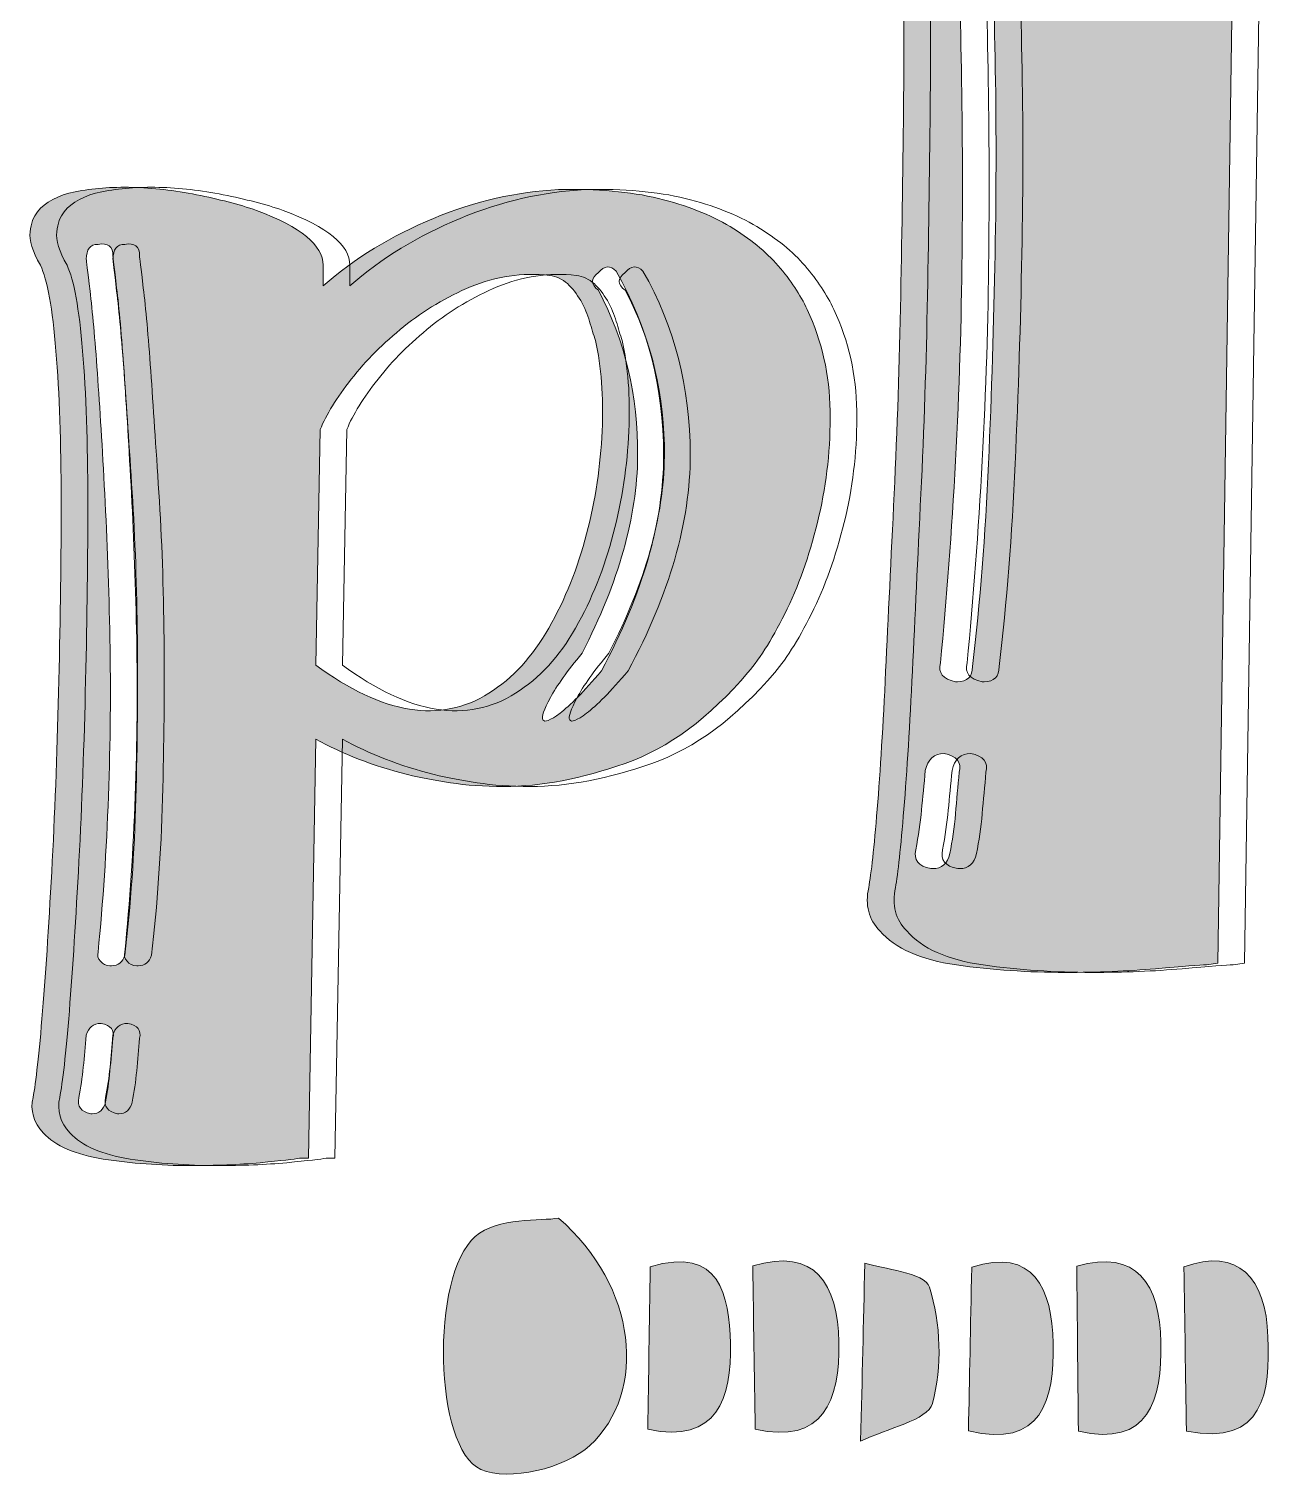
# Model space of a CAD drawing. Header units: inches. Extents: x 37 to 472, y -399 to -102.
# Drawn here: x 36.8 to 144.4, y -389.8 to -264 of the extents above; entities that cross this region are included whole.
import ezdxf

# ---------------------------------------------------------------- set-up
doc = ezdxf.new("R2010")
doc.units = ezdxf.units.IN
doc.header["$MEASUREMENT"] = 0
doc.layers.add('Layer 1', color=7, linetype='Continuous')

# ---------------------------------------------------------------- blocks, each defined once
blk = doc.blocks.new('block 3')
at = {"layer": 'Layer 1', "true_color": 0x024d84}
h = blk.add_hatch(color=156, dxfattribs=at)
h.dxf.hatch_style = 2
edge = h.paths.add_edge_path()
edge.add_spline(control_points=[(82.72, -366.98), (89.55, -372.91), (90.47, -382), (85.43, -386.69), (83.31, -388.65), (78.43, -389.84), (75.98, -388.75), (71.92, -386.95), (71.58, -372.03), (75.5, -368.57), (77.43, -366.86), (81.22, -367.26), (82.72, -366.98)], knot_values=[0, 0, 0, 0, 1, 1, 1, 2, 2, 2, 3, 3, 3, 4, 4, 4, 4], degree=3, periodic=1)
h = blk.add_hatch(color=156, dxfattribs=at)
h.dxf.hatch_style = 2
edge = h.paths.add_edge_path()
edge.add_spline(control_points=[(90.67, -371.19), (96.75, -369.39), (97.5, -373.67), (97.62, -377.84), (97.75, -382.55), (96.5, -386.55), (90.46, -385.28), (90.53, -380.7), (90.59, -376.28), (90.67, -371.19)], knot_values=[0, 0, 0, 0, 1, 1, 1, 2, 2, 2, 3, 3, 3, 3], degree=3, periodic=1)
h = blk.add_hatch(color=156, dxfattribs=at)
h.dxf.hatch_style = 2
edge = h.paths.add_edge_path()
edge.add_spline(control_points=[(99.77, -385.26), (99.69, -380.35), (99.63, -375.86), (99.56, -371.13), (104.97, -369.48), (106.93, -372.69), (107.03, -377.73), (107.12, -382.81), (105.65, -386.63), (99.77, -385.26)], knot_values=[0, 0, 0, 0, 1, 1, 1, 2, 2, 2, 3, 3, 3, 3], degree=3, periodic=1)
h = blk.add_hatch(color=156, dxfattribs=at)
h.dxf.hatch_style = 2
edge = h.paths.add_edge_path()
edge.add_spline(control_points=[(118.55, -371.22), (123.88, -369.5), (125.53, -373.08), (125.61, -377.85), (125.69, -382.7), (124.63, -386.99), (118.26, -385.41), (118.35, -380.92), (118.44, -376.52), (118.55, -371.22)], knot_values=[0, 0, 0, 0, 1, 1, 1, 2, 2, 2, 3, 3, 3, 3], degree=3, periodic=1)
h = blk.add_hatch(color=156, dxfattribs=at)
h.dxf.hatch_style = 2
edge = h.paths.add_edge_path()
edge.add_spline(control_points=[(127.79, -385.45), (127.74, -380.31), (127.7, -375.83), (127.65, -371.15), (132.85, -369.62), (134.86, -372.71), (134.95, -377.77), (135.04, -382.75), (133.91, -386.83), (127.79, -385.45)], knot_values=[0, 0, 0, 0, 1, 1, 1, 2, 2, 2, 3, 3, 3, 3], degree=3, periodic=1)
h = blk.add_hatch(color=156, dxfattribs=at)
h.dxf.hatch_style = 2
edge = h.paths.add_edge_path()
edge.add_spline(control_points=[(137.16, -385.43), (137.08, -380.41), (137.02, -376.07), (136.94, -371.21), (141.64, -369.48), (144.05, -372.16), (144.23, -377.27), (144.4, -382.01), (143.94, -386.77), (137.16, -385.43)], knot_values=[0, 0, 0, 0, 1, 1, 1, 2, 2, 2, 3, 3, 3, 3], degree=3, periodic=1)
h = blk.add_hatch(color=156, dxfattribs=at)
h.dxf.hatch_style = 2
edge = h.paths.add_edge_path()
edge.add_spline(control_points=[(108.91, -386.32), (109.05, -380.6), (109.15, -376.33), (109.28, -370.89), (110.79, -371.39), (114.46, -371.66), (114.88, -372.97), (115.88, -376.09), (115.99, -379.88), (115.13, -383.03), (114.73, -384.52), (111.25, -385.17), (108.91, -386.32)], knot_values=[0, 0, 0, 0, 1, 1, 1, 2, 2, 2, 3, 3, 3, 4, 4, 4, 4], degree=3, periodic=1)
at = {"layer": 'Layer 1', "lineweight": 0}
for points, knots in [([(82.72, -366.98), (89.55, -372.91), (90.47, -382), (85.43, -386.69), (83.31, -388.65), (78.43, -389.84), (75.98, -388.75), (71.92, -386.95), (71.58, -372.03), (75.5, -368.57), (77.43, -366.86), (81.22, -367.26), (82.72, -366.98)], [0, 0, 0, 0, 1, 1, 1, 2, 2, 2, 3, 3, 3, 4, 4, 4, 4]), ([(90.67, -371.19), (96.75, -369.39), (97.5, -373.67), (97.62, -377.84), (97.75, -382.55), (96.5, -386.55), (90.46, -385.28), (90.53, -380.7), (90.59, -376.28), (90.67, -371.19)], [0, 0, 0, 0, 1, 1, 1, 2, 2, 2, 3, 3, 3, 3]), ([(99.77, -385.26), (99.69, -380.35), (99.63, -375.86), (99.56, -371.13), (104.97, -369.48), (106.93, -372.69), (107.03, -377.73), (107.12, -382.81), (105.65, -386.63), (99.77, -385.26)], [0, 0, 0, 0, 1, 1, 1, 2, 2, 2, 3, 3, 3, 3]), ([(118.55, -371.22), (123.88, -369.5), (125.53, -373.08), (125.61, -377.85), (125.69, -382.7), (124.63, -386.99), (118.26, -385.41), (118.35, -380.92), (118.44, -376.52), (118.55, -371.22)], [0, 0, 0, 0, 1, 1, 1, 2, 2, 2, 3, 3, 3, 3]), ([(127.79, -385.45), (127.74, -380.31), (127.7, -375.83), (127.65, -371.15), (132.85, -369.62), (134.86, -372.71), (134.95, -377.77), (135.04, -382.75), (133.91, -386.83), (127.79, -385.45)], [0, 0, 0, 0, 1, 1, 1, 2, 2, 2, 3, 3, 3, 3]), ([(137.16, -385.43), (137.08, -380.41), (137.02, -376.07), (136.94, -371.21), (141.64, -369.48), (144.05, -372.16), (144.23, -377.27), (144.4, -382.01), (143.94, -386.77), (137.16, -385.43)], [0, 0, 0, 0, 1, 1, 1, 2, 2, 2, 3, 3, 3, 3]), ([(108.91, -386.32), (109.05, -380.6), (109.15, -376.33), (109.28, -370.89), (110.79, -371.39), (114.46, -371.66), (114.88, -372.97), (115.88, -376.09), (115.99, -379.88), (115.13, -383.03), (114.73, -384.52), (111.25, -385.17), (108.91, -386.32)], [0, 0, 0, 0, 1, 1, 1, 2, 2, 2, 3, 3, 3, 4, 4, 4, 4])]:
    blk.add_open_spline(points, degree=3, knots=knots, dxfattribs=at)
blk = doc.blocks.new('block 5')
at = {"layer": 'Layer 1', "lineweight": 0}
for points, knots in [([(112.91, -342.1), (111.93, -341.11), (111.6, -339.86), (111.93, -338.33), (112.14, -337.14), (112.39, -334.87), (112.66, -331.54), (112.93, -328.22), (113.18, -324.24), (113.4, -319.6), (113.62, -314.97), (113.86, -309.84), (114.14, -304.23), (114.41, -298.61), (114.6, -292.88), (114.71, -287.05), (114.82, -281.22), (114.9, -275.49), (114.95, -269.87), (115.01, -264.26), (114.98, -259.13), (114.87, -254.5), (114.76, -249.86), (114.52, -245.88), (114.14, -242.55), (113.75, -239.23), (113.29, -236.97), (112.75, -235.76), (111.87, -234.24), (111.49, -232.98), (111.6, -232), (111.71, -231.02), (111.98, -230.26), (112.42, -229.71), (113.29, -228.62), (114.71, -227.89), (116.67, -227.5), (118.63, -227.12), (120.81, -226.99), (123.21, -227.09), (125.61, -227.2), (128.04, -227.5), (130.49, -227.99), (132.95, -228.48), (135.16, -229.11), (137.12, -229.88), (141.59, -231.51), (143.83, -233.47), (143.83, -235.76), (143.83, -235.76), (142.19, -344.88), (142.19, -344.88), (142.19, -344.88), (141.21, -345.04), (141.21, -345.04), (140.66, -345.04), (139.19, -345.15), (136.79, -345.37), (134.39, -345.59), (131.78, -345.69), (128.94, -345.69), (125.78, -345.69), (122.64, -345.48), (119.53, -345.04), (116.43, -344.6), (114.22, -343.62), (112.91, -342.1)], [0, 0, 0, 0, 1, 1, 1, 2, 2, 2, 3, 3, 3, 4, 4, 4, 5, 5, 5, 6, 6, 6, 7, 7, 7, 8, 8, 8, 9, 9, 9, 10, 10, 10, 11, 11, 11, 12, 12, 12, 13, 13, 13, 14, 14, 14, 15, 15, 15, 16, 16, 16, 17, 17, 17, 18, 18, 18, 19, 19, 19, 20, 20, 20, 21, 21, 21, 22, 22, 22, 22]), ([(119.62, -320.5), (120.49, -320.5), (120.92, -320.07), (120.92, -319.19), (121.58, -313.63), (122.04, -307.77), (122.31, -301.61), (122.59, -295.45), (122.78, -289.4), (122.89, -283.45), (123, -277.51), (123, -271.84), (122.89, -266.44), (122.78, -261.04), (122.67, -256.29), (122.56, -252.2), (122.45, -248.11), (122.34, -244.84), (122.23, -242.39), (122.12, -239.94), (122.07, -238.66), (122.07, -238.55), (122.07, -237.67), (121.52, -237.24), (120.43, -237.24), (119.56, -237.24), (119.13, -237.73), (119.13, -238.71), (119.13, -238.82), (119.18, -240.1), (119.29, -242.55), (119.4, -245.01), (119.51, -248.25), (119.62, -252.29), (119.72, -256.32), (119.83, -261.04), (119.94, -266.44), (120.05, -271.84), (120.08, -277.48), (120.02, -283.37), (119.97, -289.26), (119.78, -295.26), (119.45, -301.36), (119.13, -307.47), (118.69, -313.31), (118.14, -318.87), (117.92, -319.74), (118.36, -320.29), (119.45, -320.5), (119.45, -320.5), (119.62, -320.5), (119.62, -320.5)], [0, 0, 0, 0, 1, 1, 1, 2, 2, 2, 3, 3, 3, 4, 4, 4, 5, 5, 5, 6, 6, 6, 7, 7, 7, 8, 8, 8, 9, 9, 9, 10, 10, 10, 11, 11, 11, 12, 12, 12, 13, 13, 13, 14, 14, 14, 15, 15, 15, 16, 16, 16, 17, 17, 17, 17]), ([(53.08, -362.43), (50.51, -362.43), (48.01, -362.24), (45.57, -361.86), (43.13, -361.47), (41.4, -360.72), (40.37, -359.61), (39.51, -358.67), (39.22, -357.64), (39.47, -356.53), (39.73, -355.25), (40.01, -352.74), (40.31, -349.02), (40.6, -345.3), (40.88, -340.98), (41.14, -336.06), (41.4, -331.14), (41.59, -325.92), (41.72, -320.4), (41.85, -314.88), (41.91, -309.67), (41.91, -304.75), (41.91, -299.83), (41.76, -295.53), (41.46, -291.85), (41.16, -288.17), (40.71, -285.69), (40.11, -284.41), (39.43, -283.21), (39.13, -282.25), (39.22, -281.52), (39.3, -280.79), (39.51, -280.21), (39.86, -279.79), (40.54, -278.93), (41.63, -278.35), (43.13, -278.05), (44.63, -277.75), (46.27, -277.63), (48.07, -277.67), (49.87, -277.71), (51.73, -277.92), (53.65, -278.31), (55.58, -278.69), (57.31, -279.14), (58.85, -279.66), (62.7, -281.11), (64.63, -282.69), (64.63, -284.41), (64.63, -284.41), (64.63, -286.2), (64.63, -286.2), (67.36, -283.81), (70.55, -281.86), (74.19, -280.36), (77.82, -278.87), (81.44, -278.03), (85.03, -277.86), (88.37, -277.78), (91.26, -278.03), (93.7, -278.63), (96.13, -279.23), (98.21, -280.04), (99.92, -281.07), (101.63, -282.09), (103.02, -283.23), (104.09, -284.47), (105.16, -285.71), (105.99, -286.97), (106.59, -288.25), (107.88, -290.99), (108.54, -293.92), (108.58, -297.05), (108.62, -300.17), (108.3, -303.21), (107.62, -306.16), (106.93, -309.11), (106.01, -311.78), (104.86, -314.18), (103.71, -316.58), (102.57, -318.41), (101.46, -319.7), (98.12, -323.63), (94.57, -326.26), (90.81, -327.59), (87.04, -328.92), (83.53, -329.58), (80.28, -329.58), (78.57, -329.58), (77.03, -329.47), (75.66, -329.26), (74.29, -329.05), (73.05, -328.81), (71.94, -328.55), (68.95, -327.78), (66.3, -326.76), (63.98, -325.47), (63.98, -325.47), (63.34, -361.79), (63.34, -361.79), (63.34, -361.79), (62.57, -361.79), (62.57, -361.79), (62.14, -361.88), (61.01, -362), (59.17, -362.18), (57.33, -362.35), (55.3, -362.43), (53.08, -362.43)], [0, 0, 0, 0, 1, 1, 1, 2, 2, 2, 3, 3, 3, 4, 4, 4, 5, 5, 5, 6, 6, 6, 7, 7, 7, 8, 8, 8, 9, 9, 9, 10, 10, 10, 11, 11, 11, 12, 12, 12, 13, 13, 13, 14, 14, 14, 15, 15, 15, 16, 16, 16, 17, 17, 17, 18, 18, 18, 19, 19, 19, 20, 20, 20, 21, 21, 21, 22, 22, 22, 23, 23, 23, 24, 24, 24, 25, 25, 25, 26, 26, 26, 27, 27, 27, 28, 28, 28, 29, 29, 29, 30, 30, 30, 31, 31, 31, 32, 32, 32, 33, 33, 33, 34, 34, 34, 35, 35, 35, 36, 36, 36, 36]), ([(46.27, -345.11), (46.87, -345.11), (47.26, -344.81), (47.43, -344.21), (47.94, -339.85), (48.26, -335.31), (48.39, -330.61), (48.52, -325.9), (48.56, -321.3), (48.52, -316.81), (48.48, -312.32), (48.33, -308.08), (48.07, -304.1), (47.81, -300.13), (47.58, -296.62), (47.37, -293.58), (47.15, -290.54), (46.94, -288.15), (46.72, -286.39), (46.51, -284.64), (46.4, -283.72), (46.4, -283.63), (46.4, -282.78), (45.97, -282.44), (45.12, -282.61), (44.43, -282.61), (44.09, -283.04), (44.09, -283.89), (44.09, -283.98), (44.2, -284.9), (44.41, -286.65), (44.63, -288.41), (44.84, -290.78), (45.06, -293.77), (45.27, -296.77), (45.48, -300.25), (45.7, -304.23), (45.91, -308.21), (46.06, -312.4), (46.15, -316.81), (46.23, -321.22), (46.19, -325.75), (46.02, -330.41), (45.85, -335.08), (45.55, -339.59), (45.12, -343.95), (45.03, -344.21), (45.1, -344.47), (45.31, -344.72), (45.52, -344.98), (45.8, -345.11), (46.15, -345.11), (46.15, -345.11), (46.27, -345.11), (46.27, -345.11)], [0, 0, 0, 0, 1, 1, 1, 2, 2, 2, 3, 3, 3, 4, 4, 4, 5, 5, 5, 6, 6, 6, 7, 7, 7, 8, 8, 8, 9, 9, 9, 10, 10, 10, 11, 11, 11, 12, 12, 12, 13, 13, 13, 14, 14, 14, 15, 15, 15, 16, 16, 16, 17, 17, 17, 18, 18, 18, 18]), ([(87.09, -318.03), (85.8, -319.57), (84.88, -320.85), (84.33, -321.88), (83.77, -322.91), (83.56, -323.55), (83.69, -323.8), (83.81, -324.06), (84.3, -323.87), (85.16, -323.23), (86.01, -322.59), (87.21, -321.37), (88.75, -319.57), (92.35, -312.9), (94.14, -306.65), (94.14, -300.83), (94.14, -295.01), (92.77, -289.71), (90.04, -284.92), (89.52, -284.41), (89.01, -284.45), (88.5, -285.05), (87.81, -285.56), (87.81, -286.07), (88.5, -286.59), (90.81, -290.95), (91.94, -295.74), (91.9, -300.96), (91.85, -306.18), (90.25, -311.87), (87.09, -318.03)], [0, 0, 0, 0, 1, 1, 1, 2, 2, 2, 3, 3, 3, 4, 4, 4, 5, 5, 5, 6, 6, 6, 7, 7, 7, 8, 8, 8, 9, 9, 9, 10, 10, 10, 10]), ([(79, -321.49), (81.05, -320.21), (82.79, -318.33), (84.2, -315.85), (85.61, -313.37), (86.7, -310.65), (87.47, -307.7), (88.24, -304.75), (88.69, -301.77), (88.82, -298.78), (88.95, -295.78), (88.75, -293.18), (88.24, -290.95), (88.07, -290.44), (87.9, -289.88), (87.73, -289.28), (87.55, -288.68), (87.3, -288.09), (86.96, -287.48), (86.61, -286.89), (86.23, -286.39), (85.8, -286.01), (85.37, -285.62), (84.86, -285.39), (84.26, -285.3), (81.87, -285.05), (79.6, -285.37), (77.46, -286.27), (75.32, -287.16), (73.37, -288.32), (71.62, -289.73), (69.87, -291.14), (68.35, -292.66), (67.07, -294.29), (65.78, -295.91), (64.88, -297.37), (64.37, -298.65), (64.37, -298.65), (63.98, -319.06), (63.98, -319.06), (69.8, -323.34), (74.81, -324.15), (79, -321.49)], [0, 0, 0, 0, 1, 1, 1, 2, 2, 2, 3, 3, 3, 4, 4, 4, 5, 5, 5, 6, 6, 6, 7, 7, 7, 8, 8, 8, 9, 9, 9, 10, 10, 10, 11, 11, 11, 12, 12, 12, 13, 13, 13, 14, 14, 14, 14]), ([(117.49, -336.7), (118.25, -336.7), (118.74, -336.26), (118.96, -335.39), (119.18, -334.3), (119.34, -333.15), (119.45, -331.95), (119.56, -330.75), (119.67, -329.56), (119.78, -328.35), (120, -327.48), (119.56, -326.94), (118.47, -326.72), (117.6, -326.72), (117.05, -327.21), (116.84, -328.19), (116.72, -329.39), (116.61, -330.54), (116.51, -331.63), (116.4, -332.72), (116.23, -333.86), (116.02, -335.06), (115.8, -335.94), (116.23, -336.48), (117.33, -336.7), (117.33, -336.7), (117.49, -336.7), (117.49, -336.7)], [0, 0, 0, 0, 1, 1, 1, 2, 2, 2, 3, 3, 3, 4, 4, 4, 5, 5, 5, 6, 6, 6, 7, 7, 7, 8, 8, 8, 9, 9, 9, 9]), ([(44.61, -357.94), (45.2, -357.94), (45.59, -357.6), (45.76, -356.92), (45.93, -356.06), (46.06, -355.16), (46.15, -354.22), (46.23, -353.28), (46.32, -352.34), (46.4, -351.4), (46.57, -350.71), (46.23, -350.28), (45.38, -350.11), (44.69, -350.11), (44.26, -350.45), (44.09, -351.14), (44.01, -352.08), (43.92, -353), (43.84, -353.9), (43.75, -354.8), (43.62, -355.67), (43.45, -356.53), (43.28, -357.3), (43.62, -357.77), (44.48, -357.94), (44.48, -357.94), (44.61, -357.94), (44.61, -357.94)], [0, 0, 0, 0, 1, 1, 1, 2, 2, 2, 3, 3, 3, 4, 4, 4, 5, 5, 5, 6, 6, 6, 7, 7, 7, 8, 8, 8, 9, 9, 9, 9])]:
    blk.add_open_spline(points, degree=3, knots=knots, dxfattribs=at)
blk = doc.blocks.new('block 6')
at = {"layer": 'Layer 1', "true_color": 0xffffff}
h = blk.add_hatch(color=7, dxfattribs=at)
h.dxf.hatch_style = 2
edge = h.paths.add_edge_path()
edge.add_spline(control_points=[(110.59, -342.1), (109.61, -341.11), (109.29, -339.86), (109.61, -338.33), (109.83, -337.14), (110.08, -334.87), (110.35, -331.54), (110.62, -328.22), (110.86, -324.24), (111.08, -319.6), (111.3, -314.97), (111.55, -309.84), (111.82, -304.23), (112.09, -298.61), (112.28, -292.88), (112.39, -287.05), (112.5, -281.22), (112.58, -275.49), (112.64, -269.87), (112.69, -264.26), (112.66, -259.13), (112.56, -254.5), (112.45, -249.86), (112.2, -245.88), (111.82, -242.55), (111.44, -239.23), (110.97, -236.97), (110.43, -235.76), (109.56, -234.24), (109.18, -232.98), (109.29, -232), (109.39, -231.02), (109.67, -230.26), (110.1, -229.71), (110.97, -228.62), (112.39, -227.89), (114.36, -227.5), (116.32, -227.12), (118.5, -226.99), (120.9, -227.09), (123.3, -227.2), (125.73, -227.5), (128.18, -227.99), (130.63, -228.48), (132.84, -229.11), (134.8, -229.88), (139.27, -231.51), (141.51, -233.47), (141.51, -235.76), (141.51, -235.76), (139.88, -344.88), (139.88, -344.88), (139.88, -344.88), (138.89, -345.04), (138.89, -345.04), (138.35, -345.04), (136.87, -345.15), (134.48, -345.37), (132.08, -345.59), (129.46, -345.69), (126.62, -345.69), (123.46, -345.69), (120.33, -345.48), (117.22, -345.04), (114.11, -344.6), (111.9, -343.62), (110.59, -342.1)], knot_values=[0, 0, 0, 0, 1, 1, 1, 2, 2, 2, 3, 3, 3, 4, 4, 4, 5, 5, 5, 6, 6, 6, 7, 7, 7, 8, 8, 8, 9, 9, 9, 10, 10, 10, 11, 11, 11, 12, 12, 12, 13, 13, 13, 14, 14, 14, 15, 15, 15, 16, 16, 16, 17, 17, 17, 18, 18, 18, 19, 19, 19, 20, 20, 20, 21, 21, 21, 22, 22, 22, 22], degree=3, periodic=1)
edge = h.paths.add_edge_path()
edge.add_spline(control_points=[(115.17, -336.7), (115.94, -336.7), (116.43, -336.26), (116.65, -335.39), (116.86, -334.3), (117.03, -333.15), (117.14, -331.95), (117.24, -330.75), (117.35, -329.56), (117.46, -328.35), (117.68, -327.48), (117.24, -326.94), (116.16, -326.72), (115.28, -326.72), (114.74, -327.21), (114.52, -328.19), (114.41, -329.39), (114.3, -330.54), (114.19, -331.63), (114.08, -332.72), (113.92, -333.86), (113.7, -335.06), (113.48, -335.94), (113.92, -336.48), (115.01, -336.7), (115.01, -336.7), (115.17, -336.7), (115.17, -336.7)], knot_values=[0, 0, 0, 0, 1, 1, 1, 2, 2, 2, 3, 3, 3, 4, 4, 4, 5, 5, 5, 6, 6, 6, 7, 7, 7, 8, 8, 8, 9, 9, 9, 9], degree=3, periodic=1)
edge = h.paths.add_edge_path()
edge.add_spline(control_points=[(117.3, -320.5), (118.17, -320.5), (118.61, -320.07), (118.61, -319.19), (119.26, -313.63), (119.73, -307.77), (120, -301.61), (120.27, -295.45), (120.46, -289.4), (120.57, -283.45), (120.68, -277.51), (120.68, -271.84), (120.57, -266.44), (120.46, -261.04), (120.35, -256.29), (120.24, -252.2), (120.14, -248.11), (120.03, -244.84), (119.92, -242.39), (119.81, -239.94), (119.75, -238.66), (119.75, -238.55), (119.75, -237.67), (119.21, -237.24), (118.12, -237.24), (117.24, -237.24), (116.81, -237.73), (116.81, -238.71), (116.81, -238.82), (116.86, -240.1), (116.97, -242.55), (117.08, -245.01), (117.19, -248.25), (117.3, -252.29), (117.41, -256.32), (117.52, -261.04), (117.63, -266.44), (117.74, -271.84), (117.76, -277.48), (117.71, -283.37), (117.65, -289.26), (117.46, -295.26), (117.14, -301.36), (116.81, -307.47), (116.37, -313.31), (115.83, -318.87), (115.61, -319.74), (116.05, -320.29), (117.14, -320.5), (117.14, -320.5), (117.3, -320.5), (117.3, -320.5)], knot_values=[0, 0, 0, 0, 1, 1, 1, 2, 2, 2, 3, 3, 3, 4, 4, 4, 5, 5, 5, 6, 6, 6, 7, 7, 7, 8, 8, 8, 9, 9, 9, 10, 10, 10, 11, 11, 11, 12, 12, 12, 13, 13, 13, 14, 14, 14, 15, 15, 15, 16, 16, 16, 17, 17, 17, 17], degree=3, periodic=1)
h = blk.add_hatch(color=7, dxfattribs=at)
h.dxf.hatch_style = 2
edge = h.paths.add_edge_path()
edge.add_spline(control_points=[(50.76, -362.43), (48.19, -362.43), (45.69, -362.24), (43.25, -361.86), (40.82, -361.47), (39.08, -360.72), (38.06, -359.61), (37.2, -358.67), (36.9, -357.64), (37.16, -356.53), (37.41, -355.25), (37.69, -352.74), (37.99, -349.02), (38.29, -345.3), (38.57, -340.98), (38.83, -336.06), (39.08, -331.14), (39.27, -325.92), (39.4, -320.4), (39.53, -314.88), (39.6, -309.67), (39.6, -304.75), (39.6, -299.83), (39.45, -295.53), (39.15, -291.85), (38.85, -288.17), (38.4, -285.69), (37.8, -284.41), (37.11, -283.21), (36.81, -282.25), (36.9, -281.52), (36.99, -280.79), (37.2, -280.21), (37.54, -279.79), (38.23, -278.93), (39.32, -278.35), (40.82, -278.05), (42.31, -277.75), (43.96, -277.63), (45.76, -277.67), (47.55, -277.71), (49.41, -277.92), (51.34, -278.31), (53.26, -278.69), (55, -279.14), (56.54, -279.66), (60.39, -281.11), (62.31, -282.69), (62.31, -284.41), (62.31, -284.41), (62.31, -286.2), (62.31, -286.2), (65.05, -283.81), (68.24, -281.86), (71.87, -280.36), (75.51, -278.87), (79.12, -278.03), (82.72, -277.86), (86.05, -277.78), (88.94, -278.03), (91.38, -278.63), (93.82, -279.23), (95.89, -280.04), (97.6, -281.07), (99.31, -282.09), (100.7, -283.23), (101.77, -284.47), (102.84, -285.71), (103.68, -286.97), (104.28, -288.25), (105.56, -290.99), (106.22, -293.92), (106.27, -297.05), (106.31, -300.17), (105.99, -303.21), (105.3, -306.16), (104.62, -309.11), (103.7, -311.78), (102.55, -314.18), (101.39, -316.58), (100.26, -318.41), (99.14, -319.7), (95.81, -323.63), (92.26, -326.26), (88.49, -327.59), (84.73, -328.92), (81.22, -329.58), (77.97, -329.58), (76.26, -329.58), (74.72, -329.47), (73.35, -329.26), (71.98, -329.05), (70.74, -328.81), (69.63, -328.55), (66.63, -327.78), (63.98, -326.76), (61.67, -325.47), (61.67, -325.47), (61.03, -361.79), (61.03, -361.79), (61.03, -361.79), (60.26, -361.79), (60.26, -361.79), (59.83, -361.88), (58.7, -362), (56.86, -362.18), (55.02, -362.35), (52.98, -362.43), (50.76, -362.43)], knot_values=[0, 0, 0, 0, 1, 1, 1, 2, 2, 2, 3, 3, 3, 4, 4, 4, 5, 5, 5, 6, 6, 6, 7, 7, 7, 8, 8, 8, 9, 9, 9, 10, 10, 10, 11, 11, 11, 12, 12, 12, 13, 13, 13, 14, 14, 14, 15, 15, 15, 16, 16, 16, 17, 17, 17, 18, 18, 18, 19, 19, 19, 20, 20, 20, 21, 21, 21, 22, 22, 22, 23, 23, 23, 24, 24, 24, 25, 25, 25, 26, 26, 26, 27, 27, 27, 28, 28, 28, 29, 29, 29, 30, 30, 30, 31, 31, 31, 32, 32, 32, 33, 33, 33, 34, 34, 34, 35, 35, 35, 36, 36, 36, 36], degree=3, periodic=1)
edge = h.paths.add_edge_path()
edge.add_spline(control_points=[(42.29, -357.94), (42.89, -357.94), (43.27, -357.6), (43.45, -356.92), (43.62, -356.06), (43.74, -355.16), (43.83, -354.22), (43.91, -353.28), (44, -352.34), (44.09, -351.4), (44.26, -350.71), (43.91, -350.28), (43.06, -350.11), (42.38, -350.11), (41.95, -350.45), (41.78, -351.14), (41.69, -352.08), (41.61, -353), (41.52, -353.9), (41.43, -354.8), (41.31, -355.67), (41.14, -356.53), (40.96, -357.3), (41.31, -357.77), (42.16, -357.94), (42.16, -357.94), (42.29, -357.94), (42.29, -357.94)], knot_values=[0, 0, 0, 0, 1, 1, 1, 2, 2, 2, 3, 3, 3, 4, 4, 4, 5, 5, 5, 6, 6, 6, 7, 7, 7, 8, 8, 8, 9, 9, 9, 9], degree=3, periodic=1)
edge = h.paths.add_edge_path()
edge.add_spline(control_points=[(43.96, -345.11), (44.56, -345.11), (44.94, -344.81), (45.11, -344.21), (45.63, -339.85), (45.95, -335.31), (46.08, -330.61), (46.21, -325.9), (46.25, -321.3), (46.21, -316.81), (46.16, -312.32), (46.01, -308.08), (45.76, -304.1), (45.5, -300.13), (45.26, -296.62), (45.05, -293.58), (44.84, -290.54), (44.62, -288.15), (44.41, -286.39), (44.19, -284.64), (44.09, -283.72), (44.09, -283.63), (44.09, -282.78), (43.66, -282.44), (42.8, -282.61), (42.12, -282.61), (41.78, -283.04), (41.78, -283.89), (41.78, -283.98), (41.88, -284.9), (42.1, -286.65), (42.31, -288.41), (42.53, -290.78), (42.74, -293.77), (42.95, -296.77), (43.17, -300.25), (43.38, -304.23), (43.59, -308.21), (43.74, -312.4), (43.83, -316.81), (43.91, -321.22), (43.87, -325.75), (43.7, -330.41), (43.53, -335.08), (43.23, -339.59), (42.8, -343.95), (42.72, -344.21), (42.78, -344.47), (43, -344.72), (43.21, -344.98), (43.49, -345.11), (43.83, -345.11), (43.83, -345.11), (43.96, -345.11), (43.96, -345.11)], knot_values=[0, 0, 0, 0, 1, 1, 1, 2, 2, 2, 3, 3, 3, 4, 4, 4, 5, 5, 5, 6, 6, 6, 7, 7, 7, 8, 8, 8, 9, 9, 9, 10, 10, 10, 11, 11, 11, 12, 12, 12, 13, 13, 13, 14, 14, 14, 15, 15, 15, 16, 16, 16, 17, 17, 17, 18, 18, 18, 18], degree=3, periodic=1)
edge = h.paths.add_edge_path()
edge.add_spline(control_points=[(76.69, -321.49), (78.74, -320.21), (80.47, -318.33), (81.88, -315.85), (83.29, -313.37), (84.38, -310.65), (85.16, -307.7), (85.93, -304.75), (86.37, -301.77), (86.5, -298.78), (86.63, -295.78), (86.44, -293.18), (85.93, -290.95), (85.75, -290.44), (85.58, -289.88), (85.41, -289.28), (85.24, -288.68), (84.98, -288.09), (84.64, -287.48), (84.3, -286.89), (83.91, -286.39), (83.49, -286.01), (83.06, -285.62), (82.54, -285.39), (81.95, -285.3), (79.55, -285.05), (77.28, -285.37), (75.14, -286.27), (73.01, -287.16), (71.06, -288.32), (69.31, -289.73), (67.55, -291.14), (66.03, -292.66), (64.75, -294.29), (63.47, -295.91), (62.57, -297.37), (62.06, -298.65), (62.06, -298.65), (61.67, -319.06), (61.67, -319.06), (67.49, -323.34), (72.49, -324.15), (76.69, -321.49)], knot_values=[0, 0, 0, 0, 1, 1, 1, 2, 2, 2, 3, 3, 3, 4, 4, 4, 5, 5, 5, 6, 6, 6, 7, 7, 7, 8, 8, 8, 9, 9, 9, 10, 10, 10, 11, 11, 11, 12, 12, 12, 13, 13, 13, 14, 14, 14, 14], degree=3, periodic=1)
edge = h.paths.add_edge_path()
edge.add_spline(control_points=[(84.77, -318.03), (83.49, -319.57), (82.57, -320.85), (82.01, -321.88), (81.45, -322.91), (81.24, -323.55), (81.37, -323.8), (81.5, -324.06), (81.99, -323.87), (82.85, -323.23), (83.7, -322.59), (84.9, -321.37), (86.44, -319.57), (90.03, -312.9), (91.83, -306.65), (91.83, -300.83), (91.83, -295.01), (90.46, -289.71), (87.72, -284.92), (87.21, -284.41), (86.7, -284.45), (86.18, -285.05), (85.5, -285.56), (85.5, -286.07), (86.18, -286.59), (88.49, -290.95), (89.63, -295.74), (89.58, -300.96), (89.54, -306.18), (87.93, -311.87), (84.77, -318.03)], knot_values=[0, 0, 0, 0, 1, 1, 1, 2, 2, 2, 3, 3, 3, 4, 4, 4, 5, 5, 5, 6, 6, 6, 7, 7, 7, 8, 8, 8, 9, 9, 9, 10, 10, 10, 10], degree=3, periodic=1)
at = {"layer": 'Layer 1', "lineweight": 0}
for points, knots in [([(110.59, -342.1), (109.61, -341.11), (109.29, -339.86), (109.61, -338.33), (109.83, -337.14), (110.08, -334.87), (110.35, -331.54), (110.62, -328.22), (110.86, -324.24), (111.08, -319.6), (111.3, -314.97), (111.55, -309.84), (111.82, -304.23), (112.09, -298.61), (112.28, -292.88), (112.39, -287.05), (112.5, -281.22), (112.58, -275.49), (112.64, -269.87), (112.69, -264.26), (112.66, -259.13), (112.56, -254.5), (112.45, -249.86), (112.2, -245.88), (111.82, -242.55), (111.44, -239.23), (110.97, -236.97), (110.43, -235.76), (109.56, -234.24), (109.18, -232.98), (109.29, -232), (109.39, -231.02), (109.67, -230.26), (110.1, -229.71), (110.97, -228.62), (112.39, -227.89), (114.36, -227.5), (116.32, -227.12), (118.5, -226.99), (120.9, -227.09), (123.3, -227.2), (125.73, -227.5), (128.18, -227.99), (130.63, -228.48), (132.84, -229.11), (134.8, -229.88), (139.27, -231.51), (141.51, -233.47), (141.51, -235.76), (141.51, -235.76), (139.88, -344.88), (139.88, -344.88), (139.88, -344.88), (138.89, -345.04), (138.89, -345.04), (138.35, -345.04), (136.87, -345.15), (134.48, -345.37), (132.08, -345.59), (129.46, -345.69), (126.62, -345.69), (123.46, -345.69), (120.33, -345.48), (117.22, -345.04), (114.11, -344.6), (111.9, -343.62), (110.59, -342.1)], [0, 0, 0, 0, 1, 1, 1, 2, 2, 2, 3, 3, 3, 4, 4, 4, 5, 5, 5, 6, 6, 6, 7, 7, 7, 8, 8, 8, 9, 9, 9, 10, 10, 10, 11, 11, 11, 12, 12, 12, 13, 13, 13, 14, 14, 14, 15, 15, 15, 16, 16, 16, 17, 17, 17, 18, 18, 18, 19, 19, 19, 20, 20, 20, 21, 21, 21, 22, 22, 22, 22]), ([(117.3, -320.5), (118.17, -320.5), (118.61, -320.07), (118.61, -319.19), (119.26, -313.63), (119.73, -307.77), (120, -301.61), (120.27, -295.45), (120.46, -289.4), (120.57, -283.45), (120.68, -277.51), (120.68, -271.84), (120.57, -266.44), (120.46, -261.04), (120.35, -256.29), (120.24, -252.2), (120.14, -248.11), (120.03, -244.84), (119.92, -242.39), (119.81, -239.94), (119.75, -238.66), (119.75, -238.55), (119.75, -237.67), (119.21, -237.24), (118.12, -237.24), (117.24, -237.24), (116.81, -237.73), (116.81, -238.71), (116.81, -238.82), (116.86, -240.1), (116.97, -242.55), (117.08, -245.01), (117.19, -248.25), (117.3, -252.29), (117.41, -256.32), (117.52, -261.04), (117.63, -266.44), (117.74, -271.84), (117.76, -277.48), (117.71, -283.37), (117.65, -289.26), (117.46, -295.26), (117.14, -301.36), (116.81, -307.47), (116.37, -313.31), (115.83, -318.87), (115.61, -319.74), (116.05, -320.29), (117.14, -320.5), (117.14, -320.5), (117.3, -320.5), (117.3, -320.5)], [0, 0, 0, 0, 1, 1, 1, 2, 2, 2, 3, 3, 3, 4, 4, 4, 5, 5, 5, 6, 6, 6, 7, 7, 7, 8, 8, 8, 9, 9, 9, 10, 10, 10, 11, 11, 11, 12, 12, 12, 13, 13, 13, 14, 14, 14, 15, 15, 15, 16, 16, 16, 17, 17, 17, 17]), ([(50.76, -362.43), (48.19, -362.43), (45.69, -362.24), (43.25, -361.86), (40.82, -361.47), (39.08, -360.72), (38.06, -359.61), (37.2, -358.67), (36.9, -357.64), (37.16, -356.53), (37.41, -355.25), (37.69, -352.74), (37.99, -349.02), (38.29, -345.3), (38.57, -340.98), (38.83, -336.06), (39.08, -331.14), (39.27, -325.92), (39.4, -320.4), (39.53, -314.88), (39.6, -309.67), (39.6, -304.75), (39.6, -299.83), (39.45, -295.53), (39.15, -291.85), (38.85, -288.17), (38.4, -285.69), (37.8, -284.41), (37.11, -283.21), (36.81, -282.25), (36.9, -281.52), (36.99, -280.79), (37.2, -280.21), (37.54, -279.79), (38.23, -278.93), (39.32, -278.35), (40.82, -278.05), (42.31, -277.75), (43.96, -277.63), (45.76, -277.67), (47.55, -277.71), (49.41, -277.92), (51.34, -278.31), (53.26, -278.69), (55, -279.14), (56.54, -279.66), (60.39, -281.11), (62.31, -282.69), (62.31, -284.41), (62.31, -284.41), (62.31, -286.2), (62.31, -286.2), (65.05, -283.81), (68.24, -281.86), (71.87, -280.36), (75.51, -278.87), (79.12, -278.03), (82.72, -277.86), (86.05, -277.78), (88.94, -278.03), (91.38, -278.63), (93.82, -279.23), (95.89, -280.04), (97.6, -281.07), (99.31, -282.09), (100.7, -283.23), (101.77, -284.47), (102.84, -285.71), (103.68, -286.97), (104.28, -288.25), (105.56, -290.99), (106.22, -293.92), (106.27, -297.05), (106.31, -300.17), (105.99, -303.21), (105.3, -306.16), (104.62, -309.11), (103.7, -311.78), (102.55, -314.18), (101.39, -316.58), (100.26, -318.41), (99.14, -319.7), (95.81, -323.63), (92.26, -326.26), (88.49, -327.59), (84.73, -328.92), (81.22, -329.58), (77.97, -329.58), (76.26, -329.58), (74.72, -329.47), (73.35, -329.26), (71.98, -329.05), (70.74, -328.81), (69.63, -328.55), (66.63, -327.78), (63.98, -326.76), (61.67, -325.47), (61.67, -325.47), (61.03, -361.79), (61.03, -361.79), (61.03, -361.79), (60.26, -361.79), (60.26, -361.79), (59.83, -361.88), (58.7, -362), (56.86, -362.18), (55.02, -362.35), (52.98, -362.43), (50.76, -362.43)], [0, 0, 0, 0, 1, 1, 1, 2, 2, 2, 3, 3, 3, 4, 4, 4, 5, 5, 5, 6, 6, 6, 7, 7, 7, 8, 8, 8, 9, 9, 9, 10, 10, 10, 11, 11, 11, 12, 12, 12, 13, 13, 13, 14, 14, 14, 15, 15, 15, 16, 16, 16, 17, 17, 17, 18, 18, 18, 19, 19, 19, 20, 20, 20, 21, 21, 21, 22, 22, 22, 23, 23, 23, 24, 24, 24, 25, 25, 25, 26, 26, 26, 27, 27, 27, 28, 28, 28, 29, 29, 29, 30, 30, 30, 31, 31, 31, 32, 32, 32, 33, 33, 33, 34, 34, 34, 35, 35, 35, 36, 36, 36, 36]), ([(43.96, -345.11), (44.56, -345.11), (44.94, -344.81), (45.11, -344.21), (45.63, -339.85), (45.95, -335.31), (46.08, -330.61), (46.21, -325.9), (46.25, -321.3), (46.21, -316.81), (46.16, -312.32), (46.01, -308.08), (45.76, -304.1), (45.5, -300.13), (45.26, -296.62), (45.05, -293.58), (44.84, -290.54), (44.62, -288.15), (44.41, -286.39), (44.19, -284.64), (44.09, -283.72), (44.09, -283.63), (44.09, -282.78), (43.66, -282.44), (42.8, -282.61), (42.12, -282.61), (41.78, -283.04), (41.78, -283.89), (41.78, -283.98), (41.88, -284.9), (42.1, -286.65), (42.31, -288.41), (42.53, -290.78), (42.74, -293.77), (42.95, -296.77), (43.17, -300.25), (43.38, -304.23), (43.59, -308.21), (43.74, -312.4), (43.83, -316.81), (43.91, -321.22), (43.87, -325.75), (43.7, -330.41), (43.53, -335.08), (43.23, -339.59), (42.8, -343.95), (42.72, -344.21), (42.78, -344.47), (43, -344.72), (43.21, -344.98), (43.49, -345.11), (43.83, -345.11), (43.83, -345.11), (43.96, -345.11), (43.96, -345.11)], [0, 0, 0, 0, 1, 1, 1, 2, 2, 2, 3, 3, 3, 4, 4, 4, 5, 5, 5, 6, 6, 6, 7, 7, 7, 8, 8, 8, 9, 9, 9, 10, 10, 10, 11, 11, 11, 12, 12, 12, 13, 13, 13, 14, 14, 14, 15, 15, 15, 16, 16, 16, 17, 17, 17, 18, 18, 18, 18]), ([(84.77, -318.03), (83.49, -319.57), (82.57, -320.85), (82.01, -321.88), (81.45, -322.91), (81.24, -323.55), (81.37, -323.8), (81.5, -324.06), (81.99, -323.87), (82.85, -323.23), (83.7, -322.59), (84.9, -321.37), (86.44, -319.57), (90.03, -312.9), (91.83, -306.65), (91.83, -300.83), (91.83, -295.01), (90.46, -289.71), (87.72, -284.92), (87.21, -284.41), (86.7, -284.45), (86.18, -285.05), (85.5, -285.56), (85.5, -286.07), (86.18, -286.59), (88.49, -290.95), (89.63, -295.74), (89.58, -300.96), (89.54, -306.18), (87.93, -311.87), (84.77, -318.03)], [0, 0, 0, 0, 1, 1, 1, 2, 2, 2, 3, 3, 3, 4, 4, 4, 5, 5, 5, 6, 6, 6, 7, 7, 7, 8, 8, 8, 9, 9, 9, 10, 10, 10, 10]), ([(76.69, -321.49), (78.74, -320.21), (80.47, -318.33), (81.88, -315.85), (83.29, -313.37), (84.38, -310.65), (85.16, -307.7), (85.93, -304.75), (86.37, -301.77), (86.5, -298.78), (86.63, -295.78), (86.44, -293.18), (85.93, -290.95), (85.75, -290.44), (85.58, -289.88), (85.41, -289.28), (85.24, -288.68), (84.98, -288.09), (84.64, -287.48), (84.3, -286.89), (83.91, -286.39), (83.49, -286.01), (83.06, -285.62), (82.54, -285.39), (81.95, -285.3), (79.55, -285.05), (77.28, -285.37), (75.14, -286.27), (73.01, -287.16), (71.06, -288.32), (69.31, -289.73), (67.55, -291.14), (66.03, -292.66), (64.75, -294.29), (63.47, -295.91), (62.57, -297.37), (62.06, -298.65), (62.06, -298.65), (61.67, -319.06), (61.67, -319.06), (67.49, -323.34), (72.49, -324.15), (76.69, -321.49)], [0, 0, 0, 0, 1, 1, 1, 2, 2, 2, 3, 3, 3, 4, 4, 4, 5, 5, 5, 6, 6, 6, 7, 7, 7, 8, 8, 8, 9, 9, 9, 10, 10, 10, 11, 11, 11, 12, 12, 12, 13, 13, 13, 14, 14, 14, 14]), ([(115.17, -336.7), (115.94, -336.7), (116.43, -336.26), (116.65, -335.39), (116.86, -334.3), (117.03, -333.15), (117.14, -331.95), (117.24, -330.75), (117.35, -329.56), (117.46, -328.35), (117.68, -327.48), (117.24, -326.94), (116.16, -326.72), (115.28, -326.72), (114.74, -327.21), (114.52, -328.19), (114.41, -329.39), (114.3, -330.54), (114.19, -331.63), (114.08, -332.72), (113.92, -333.86), (113.7, -335.06), (113.48, -335.94), (113.92, -336.48), (115.01, -336.7), (115.01, -336.7), (115.17, -336.7), (115.17, -336.7)], [0, 0, 0, 0, 1, 1, 1, 2, 2, 2, 3, 3, 3, 4, 4, 4, 5, 5, 5, 6, 6, 6, 7, 7, 7, 8, 8, 8, 9, 9, 9, 9]), ([(42.29, -357.94), (42.89, -357.94), (43.27, -357.6), (43.45, -356.92), (43.62, -356.06), (43.74, -355.16), (43.83, -354.22), (43.91, -353.28), (44, -352.34), (44.09, -351.4), (44.26, -350.71), (43.91, -350.28), (43.06, -350.11), (42.38, -350.11), (41.95, -350.45), (41.78, -351.14), (41.69, -352.08), (41.61, -353), (41.52, -353.9), (41.43, -354.8), (41.31, -355.67), (41.14, -356.53), (40.96, -357.3), (41.31, -357.77), (42.16, -357.94), (42.16, -357.94), (42.29, -357.94), (42.29, -357.94)], [0, 0, 0, 0, 1, 1, 1, 2, 2, 2, 3, 3, 3, 4, 4, 4, 5, 5, 5, 6, 6, 6, 7, 7, 7, 8, 8, 8, 9, 9, 9, 9])]:
    blk.add_open_spline(points, degree=3, knots=knots, dxfattribs=at)
blk = doc.blocks.new('block 2')
at = {"layer": 'Layer 1'}
for name in ['block 6', 'block 5', 'block 3']:
    blk.add_blockref(name, (0, 0), dxfattribs=at)

msp = doc.modelspace()

# ---------------------------------------------------------------- block references
at = {"layer": 'Layer 1'}
msp.add_blockref('block 2', (0, 0), dxfattribs=at)

doc.saveas('drawing.dxf')
